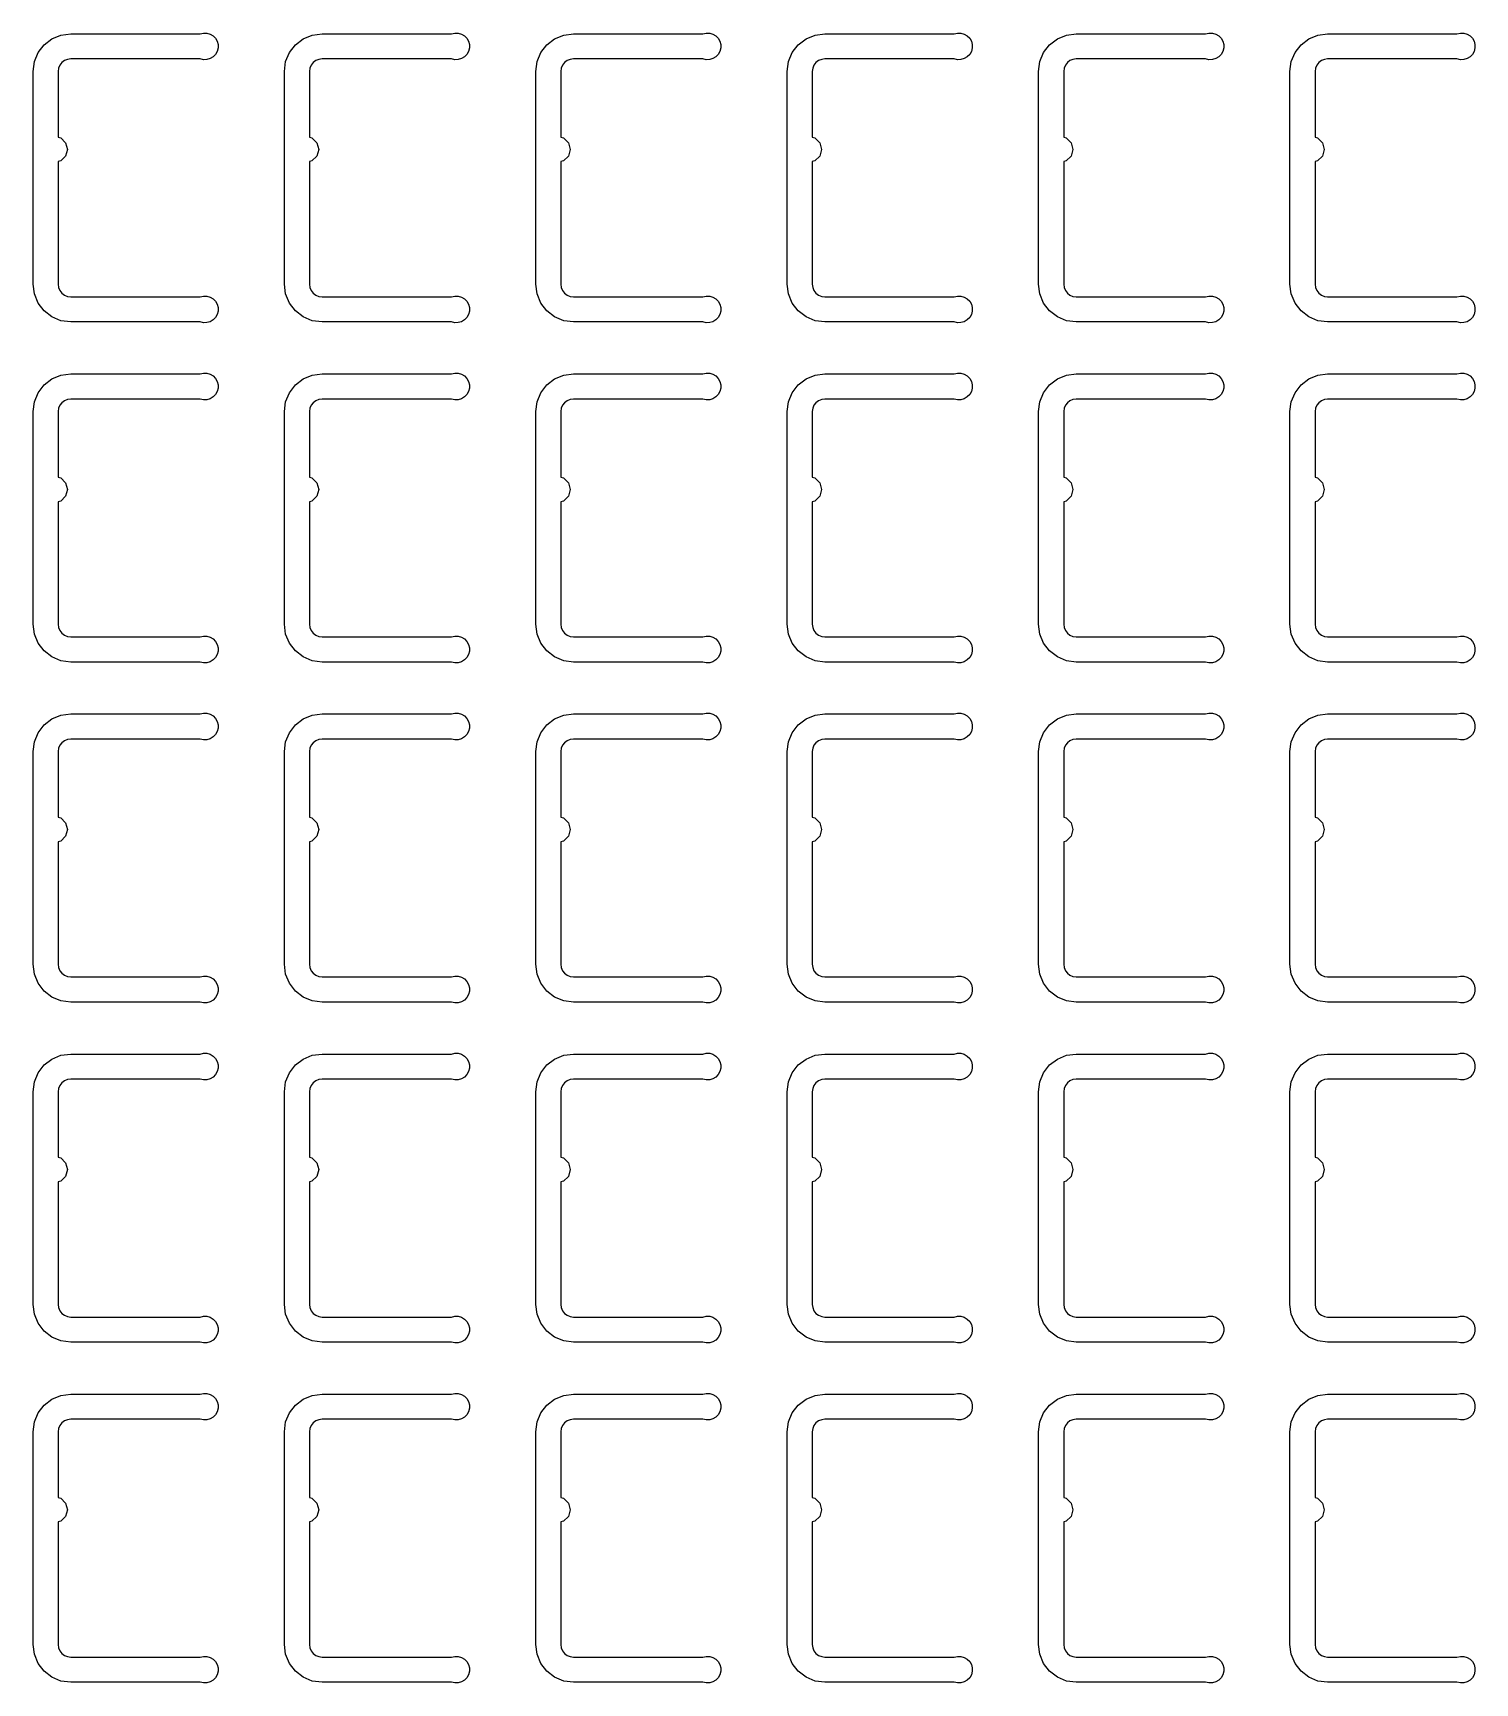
# Model space of a CAD drawing. Extents: x 11 to 212, y 11 to 212.
# Drawn here: x 122.02 to 132.15, y 61.22 to 72.81 of the extents above; entities that cross this region are included whole.
import ezdxf

# ---------------------------------------------------------------- set-up
doc = ezdxf.new("R2010")
doc.units = 0
doc.layers.add('L4', color=7, linetype='continuous')

msp = doc.modelspace()

# ---------------------------------------------------------------- linework, layer by layer
at = {"layer": 'L4'}
for points in [[(123.197, 70.959), (123.22, 70.964), (123.244, 70.964), (123.267, 70.957), (123.288, 70.944), (123.305, 70.927), (123.317, 70.906), (123.323, 70.883), (123.323, 70.859), (123.317, 70.835), (123.305, 70.814), (123.288, 70.797), (123.267, 70.784), (123.244, 70.778), (123.22, 70.777), (123.197, 70.782), (122.288, 70.782), (122.22, 70.791), (122.156, 70.818), (122.101, 70.86), (122.059, 70.915), (122.033, 70.979), (122.024, 71.047), (122.024, 72.541), (122.033, 72.61), (122.059, 72.674), (122.101, 72.728), (122.156, 72.77), (122.22, 72.797), (122.288, 72.806), (123.197, 72.806), (123.22, 72.811), (123.244, 72.811), (123.267, 72.804), (123.288, 72.791), (123.305, 72.774), (123.317, 72.753), (123.323, 72.73), (123.323, 72.706), (123.317, 72.682), (123.305, 72.661), (123.288, 72.644), (123.267, 72.632), (123.244, 72.625), (123.22, 72.624), (123.197, 72.629), (122.288, 72.629), (122.265, 72.626), (122.244, 72.618), (122.226, 72.604), (122.212, 72.585), (122.203, 72.564), (122.2, 72.541), (122.2, 72.08), (122.218, 72.076), (122.252, 72.041), (122.265, 71.994), (122.252, 71.947), (122.218, 71.913), (122.2, 71.908), (122.2, 71.047), (122.203, 71.024), (122.212, 71.003), (122.226, 70.985), (122.244, 70.971), (122.265, 70.962), (122.288, 70.959)], [(124.961, 70.959), (124.985, 70.964), (125.009, 70.964), (125.032, 70.957), (125.053, 70.944), (125.069, 70.927), (125.081, 70.906), (125.087, 70.883), (125.087, 70.859), (125.081, 70.835), (125.069, 70.814), (125.053, 70.797), (125.032, 70.784), (125.009, 70.778), (124.985, 70.777), (124.961, 70.782), (124.053, 70.782), (123.984, 70.791), (123.921, 70.818), (123.866, 70.86), (123.824, 70.915), (123.797, 70.979), (123.788, 71.047), (123.788, 72.541), (123.797, 72.61), (123.824, 72.674), (123.866, 72.728), (123.921, 72.77), (123.984, 72.797), (124.053, 72.806), (124.961, 72.806), (124.985, 72.811), (125.009, 72.811), (125.032, 72.804), (125.053, 72.791), (125.069, 72.774), (125.081, 72.753), (125.087, 72.73), (125.087, 72.706), (125.081, 72.682), (125.069, 72.661), (125.053, 72.644), (125.032, 72.632), (125.009, 72.625), (124.985, 72.624), (124.961, 72.629), (124.053, 72.629), (124.03, 72.626), (124.009, 72.618), (123.991, 72.604), (123.977, 72.585), (123.968, 72.564), (123.965, 72.541), (123.965, 72.08), (123.982, 72.076), (124.017, 72.041), (124.029, 71.994), (124.017, 71.947), (123.982, 71.913), (123.965, 71.908), (123.965, 71.047), (123.968, 71.024), (123.977, 71.003), (123.991, 70.985), (124.009, 70.971), (124.03, 70.962), (124.053, 70.959)], [(126.726, 70.959), (126.75, 70.964), (126.774, 70.964), (126.797, 70.957), (126.817, 70.944), (126.834, 70.927), (126.846, 70.906), (126.852, 70.883), (126.852, 70.859), (126.846, 70.835), (126.834, 70.814), (126.817, 70.797), (126.797, 70.784), (126.774, 70.778), (126.75, 70.777), (126.726, 70.782), (125.818, 70.782), (125.749, 70.791), (125.685, 70.818), (125.63, 70.86), (125.588, 70.915), (125.562, 70.979), (125.553, 71.047), (125.553, 72.541), (125.562, 72.61), (125.588, 72.674), (125.63, 72.728), (125.685, 72.77), (125.749, 72.797), (125.818, 72.806), (126.726, 72.806), (126.75, 72.811), (126.774, 72.811), (126.797, 72.804), (126.817, 72.791), (126.834, 72.774), (126.846, 72.753), (126.852, 72.73), (126.852, 72.706), (126.846, 72.682), (126.834, 72.661), (126.817, 72.644), (126.797, 72.632), (126.774, 72.625), (126.75, 72.624), (126.726, 72.629), (125.818, 72.629), (125.795, 72.626), (125.774, 72.618), (125.755, 72.604), (125.741, 72.585), (125.732, 72.564), (125.729, 72.541), (125.729, 72.08), (125.747, 72.076), (125.782, 72.041), (125.794, 71.994), (125.782, 71.947), (125.747, 71.913), (125.729, 71.908), (125.729, 71.047), (125.732, 71.024), (125.741, 71.003), (125.755, 70.985), (125.774, 70.971), (125.795, 70.962), (125.818, 70.959)], [(128.491, 70.959), (128.514, 70.964), (128.538, 70.964), (128.561, 70.957), (128.582, 70.944), (128.599, 70.927), (128.611, 70.906), (128.617, 70.883), (128.617, 70.859), (128.611, 70.835), (128.599, 70.814), (128.582, 70.797), (128.561, 70.784), (128.538, 70.778), (128.514, 70.777), (128.491, 70.782), (127.582, 70.782), (127.514, 70.791), (127.45, 70.818), (127.395, 70.86), (127.353, 70.915), (127.327, 70.979), (127.318, 71.047), (127.318, 72.541), (127.327, 72.61), (127.353, 72.674), (127.395, 72.728), (127.45, 72.77), (127.514, 72.797), (127.582, 72.806), (128.491, 72.806), (128.514, 72.811), (128.538, 72.811), (128.561, 72.804), (128.582, 72.791), (128.599, 72.774), (128.611, 72.753), (128.617, 72.73), (128.617, 72.706), (128.611, 72.682), (128.599, 72.661), (128.582, 72.644), (128.561, 72.632), (128.538, 72.625), (128.514, 72.624), (128.491, 72.629), (127.582, 72.629), (127.56, 72.626), (127.538, 72.618), (127.52, 72.604), (127.506, 72.585), (127.497, 72.564), (127.494, 72.541), (127.494, 72.08), (127.512, 72.076), (127.546, 72.041), (127.559, 71.994), (127.546, 71.947), (127.512, 71.913), (127.494, 71.908), (127.494, 71.047), (127.497, 71.024), (127.506, 71.003), (127.52, 70.985), (127.538, 70.971), (127.56, 70.962), (127.582, 70.959)], [(130.255, 70.959), (130.279, 70.964), (130.303, 70.964), (130.326, 70.957), (130.347, 70.944), (130.364, 70.927), (130.375, 70.906), (130.382, 70.883), (130.382, 70.859), (130.375, 70.835), (130.364, 70.814), (130.347, 70.797), (130.326, 70.784), (130.303, 70.778), (130.279, 70.777), (130.255, 70.782), (129.347, 70.782), (129.279, 70.791), (129.215, 70.818), (129.16, 70.86), (129.118, 70.915), (129.091, 70.979), (129.082, 71.047), (129.082, 72.541), (129.091, 72.61), (129.118, 72.674), (129.16, 72.728), (129.215, 72.77), (129.279, 72.797), (129.347, 72.806), (130.255, 72.806), (130.279, 72.811), (130.303, 72.811), (130.326, 72.804), (130.347, 72.791), (130.364, 72.774), (130.375, 72.753), (130.382, 72.73), (130.382, 72.706), (130.375, 72.682), (130.364, 72.661), (130.347, 72.644), (130.326, 72.632), (130.303, 72.625), (130.279, 72.624), (130.255, 72.629), (129.347, 72.629), (129.324, 72.626), (129.303, 72.618), (129.285, 72.604), (129.271, 72.585), (129.262, 72.564), (129.259, 72.541), (129.259, 72.08), (129.276, 72.076), (129.311, 72.041), (129.324, 71.994), (129.311, 71.947), (129.276, 71.913), (129.259, 71.908), (129.259, 71.047), (129.262, 71.024), (129.271, 71.003), (129.285, 70.985), (129.303, 70.971), (129.324, 70.962), (129.347, 70.959)], [(132.02, 70.959), (132.044, 70.964), (132.068, 70.964), (132.091, 70.957), (132.112, 70.944), (132.128, 70.927), (132.14, 70.906), (132.146, 70.883), (132.146, 70.859), (132.14, 70.835), (132.128, 70.814), (132.112, 70.797), (132.091, 70.784), (132.068, 70.778), (132.044, 70.777), (132.02, 70.782), (131.112, 70.782), (131.043, 70.791), (130.979, 70.818), (130.925, 70.86), (130.883, 70.915), (130.856, 70.979), (130.847, 71.047), (130.847, 72.541), (130.856, 72.61), (130.883, 72.674), (130.925, 72.728), (130.979, 72.77), (131.043, 72.797), (131.112, 72.806), (132.02, 72.806), (132.044, 72.811), (132.068, 72.811), (132.091, 72.804), (132.112, 72.791), (132.128, 72.774), (132.14, 72.753), (132.146, 72.73), (132.146, 72.706), (132.14, 72.682), (132.128, 72.661), (132.112, 72.644), (132.091, 72.632), (132.068, 72.625), (132.044, 72.624), (132.02, 72.629), (131.112, 72.629), (131.089, 72.626), (131.068, 72.618), (131.049, 72.604), (131.035, 72.585), (131.027, 72.564), (131.024, 72.541), (131.024, 72.08), (131.041, 72.076), (131.076, 72.041), (131.088, 71.994), (131.076, 71.947), (131.041, 71.913), (131.024, 71.908), (131.024, 71.047), (131.027, 71.024), (131.035, 71.003), (131.049, 70.985), (131.068, 70.971), (131.089, 70.962), (131.112, 70.959)], [(123.197, 68.571), (123.22, 68.576), (123.244, 68.575), (123.267, 68.568), (123.288, 68.556), (123.305, 68.539), (123.317, 68.518), (123.323, 68.494), (123.323, 68.47), (123.317, 68.447), (123.305, 68.426), (123.288, 68.409), (123.267, 68.396), (123.244, 68.389), (123.22, 68.389), (123.197, 68.394), (122.288, 68.394), (122.22, 68.403), (122.156, 68.43), (122.101, 68.472), (122.059, 68.526), (122.033, 68.59), (122.024, 68.659), (122.024, 70.153), (122.033, 70.221), (122.059, 70.285), (122.101, 70.34), (122.156, 70.382), (122.22, 70.409), (122.288, 70.418), (123.197, 70.418), (123.22, 70.423), (123.244, 70.422), (123.267, 70.416), (123.288, 70.403), (123.305, 70.386), (123.317, 70.365), (123.323, 70.341), (123.323, 70.317), (123.317, 70.294), (123.305, 70.273), (123.288, 70.256), (123.267, 70.243), (123.244, 70.236), (123.22, 70.236), (123.197, 70.241), (122.288, 70.241), (122.265, 70.238), (122.244, 70.229), (122.226, 70.215), (122.212, 70.197), (122.203, 70.176), (122.2, 70.153), (122.2, 69.692), (122.218, 69.687), (122.252, 69.653), (122.265, 69.606), (122.252, 69.559), (122.218, 69.524), (122.2, 69.52), (122.2, 68.659), (122.203, 68.636), (122.212, 68.615), (122.226, 68.596), (122.244, 68.582), (122.265, 68.574), (122.288, 68.571)], [(124.961, 68.571), (124.985, 68.576), (125.009, 68.575), (125.032, 68.568), (125.053, 68.556), (125.069, 68.539), (125.081, 68.518), (125.087, 68.494), (125.087, 68.47), (125.081, 68.447), (125.069, 68.426), (125.053, 68.409), (125.032, 68.396), (125.009, 68.389), (124.985, 68.389), (124.961, 68.394), (124.053, 68.394), (123.984, 68.403), (123.921, 68.43), (123.866, 68.472), (123.824, 68.526), (123.797, 68.59), (123.788, 68.659), (123.788, 70.153), (123.797, 70.221), (123.824, 70.285), (123.866, 70.34), (123.921, 70.382), (123.984, 70.409), (124.053, 70.418), (124.961, 70.418), (124.985, 70.423), (125.009, 70.422), (125.032, 70.416), (125.053, 70.403), (125.069, 70.386), (125.081, 70.365), (125.087, 70.341), (125.087, 70.317), (125.081, 70.294), (125.069, 70.273), (125.053, 70.256), (125.032, 70.243), (125.009, 70.236), (124.985, 70.236), (124.961, 70.241), (124.053, 70.241), (124.03, 70.238), (124.009, 70.229), (123.991, 70.215), (123.977, 70.197), (123.968, 70.176), (123.965, 70.153), (123.965, 69.692), (123.982, 69.687), (124.017, 69.653), (124.029, 69.606), (124.017, 69.559), (123.982, 69.524), (123.965, 69.52), (123.965, 68.659), (123.968, 68.636), (123.977, 68.615), (123.991, 68.596), (124.009, 68.582), (124.03, 68.574), (124.053, 68.571)], [(126.726, 68.571), (126.75, 68.576), (126.774, 68.575), (126.797, 68.568), (126.817, 68.556), (126.834, 68.539), (126.846, 68.518), (126.852, 68.494), (126.852, 68.47), (126.846, 68.447), (126.834, 68.426), (126.817, 68.409), (126.797, 68.396), (126.774, 68.389), (126.75, 68.389), (126.726, 68.394), (125.818, 68.394), (125.749, 68.403), (125.685, 68.43), (125.63, 68.472), (125.588, 68.526), (125.562, 68.59), (125.553, 68.659), (125.553, 70.153), (125.562, 70.221), (125.588, 70.285), (125.63, 70.34), (125.685, 70.382), (125.749, 70.409), (125.818, 70.418), (126.726, 70.418), (126.75, 70.423), (126.774, 70.422), (126.797, 70.416), (126.817, 70.403), (126.834, 70.386), (126.846, 70.365), (126.852, 70.341), (126.852, 70.317), (126.846, 70.294), (126.834, 70.273), (126.817, 70.256), (126.797, 70.243), (126.774, 70.236), (126.75, 70.236), (126.726, 70.241), (125.818, 70.241), (125.795, 70.238), (125.774, 70.229), (125.755, 70.215), (125.741, 70.197), (125.732, 70.176), (125.729, 70.153), (125.729, 69.692), (125.747, 69.687), (125.782, 69.653), (125.794, 69.606), (125.782, 69.559), (125.747, 69.524), (125.729, 69.52), (125.729, 68.659), (125.732, 68.636), (125.741, 68.615), (125.755, 68.596), (125.774, 68.582), (125.795, 68.574), (125.818, 68.571)], [(128.491, 68.571), (128.514, 68.576), (128.538, 68.575), (128.561, 68.568), (128.582, 68.556), (128.599, 68.539), (128.611, 68.518), (128.617, 68.494), (128.617, 68.47), (128.611, 68.447), (128.599, 68.426), (128.582, 68.409), (128.561, 68.396), (128.538, 68.389), (128.514, 68.389), (128.491, 68.394), (127.582, 68.394), (127.514, 68.403), (127.45, 68.43), (127.395, 68.472), (127.353, 68.526), (127.327, 68.59), (127.318, 68.659), (127.318, 70.153), (127.327, 70.221), (127.353, 70.285), (127.395, 70.34), (127.45, 70.382), (127.514, 70.409), (127.582, 70.418), (128.491, 70.418), (128.514, 70.423), (128.538, 70.422), (128.561, 70.416), (128.582, 70.403), (128.599, 70.386), (128.611, 70.365), (128.617, 70.341), (128.617, 70.317), (128.611, 70.294), (128.599, 70.273), (128.582, 70.256), (128.561, 70.243), (128.538, 70.236), (128.514, 70.236), (128.491, 70.241), (127.582, 70.241), (127.56, 70.238), (127.538, 70.229), (127.52, 70.215), (127.506, 70.197), (127.497, 70.176), (127.494, 70.153), (127.494, 69.692), (127.512, 69.687), (127.546, 69.653), (127.559, 69.606), (127.546, 69.559), (127.512, 69.524), (127.494, 69.52), (127.494, 68.659), (127.497, 68.636), (127.506, 68.615), (127.52, 68.596), (127.538, 68.582), (127.56, 68.574), (127.582, 68.571)], [(130.255, 68.571), (130.279, 68.576), (130.303, 68.575), (130.326, 68.568), (130.347, 68.556), (130.364, 68.539), (130.375, 68.518), (130.382, 68.494), (130.382, 68.47), (130.375, 68.447), (130.364, 68.426), (130.347, 68.409), (130.326, 68.396), (130.303, 68.389), (130.279, 68.389), (130.255, 68.394), (129.347, 68.394), (129.279, 68.403), (129.215, 68.43), (129.16, 68.472), (129.118, 68.526), (129.091, 68.59), (129.082, 68.659), (129.082, 70.153), (129.091, 70.221), (129.118, 70.285), (129.16, 70.34), (129.215, 70.382), (129.279, 70.409), (129.347, 70.418), (130.255, 70.418), (130.279, 70.423), (130.303, 70.422), (130.326, 70.416), (130.347, 70.403), (130.364, 70.386), (130.375, 70.365), (130.382, 70.341), (130.382, 70.317), (130.375, 70.294), (130.364, 70.273), (130.347, 70.256), (130.326, 70.243), (130.303, 70.236), (130.279, 70.236), (130.255, 70.241), (129.347, 70.241), (129.324, 70.238), (129.303, 70.229), (129.285, 70.215), (129.271, 70.197), (129.262, 70.176), (129.259, 70.153), (129.259, 69.692), (129.276, 69.687), (129.311, 69.653), (129.324, 69.606), (129.311, 69.559), (129.276, 69.524), (129.259, 69.52), (129.259, 68.659), (129.262, 68.636), (129.271, 68.615), (129.285, 68.596), (129.303, 68.582), (129.324, 68.574), (129.347, 68.571)], [(132.02, 68.571), (132.044, 68.576), (132.068, 68.575), (132.091, 68.568), (132.112, 68.556), (132.128, 68.539), (132.14, 68.518), (132.146, 68.494), (132.146, 68.47), (132.14, 68.447), (132.128, 68.426), (132.112, 68.409), (132.091, 68.396), (132.068, 68.389), (132.044, 68.389), (132.02, 68.394), (131.112, 68.394), (131.043, 68.403), (130.979, 68.43), (130.925, 68.472), (130.883, 68.526), (130.856, 68.59), (130.847, 68.659), (130.847, 70.153), (130.856, 70.221), (130.883, 70.285), (130.925, 70.34), (130.979, 70.382), (131.043, 70.409), (131.112, 70.418), (132.02, 70.418), (132.044, 70.423), (132.068, 70.422), (132.091, 70.416), (132.112, 70.403), (132.128, 70.386), (132.14, 70.365), (132.146, 70.341), (132.146, 70.317), (132.14, 70.294), (132.128, 70.273), (132.112, 70.256), (132.091, 70.243), (132.068, 70.236), (132.044, 70.236), (132.02, 70.241), (131.112, 70.241), (131.089, 70.238), (131.068, 70.229), (131.049, 70.215), (131.035, 70.197), (131.027, 70.176), (131.024, 70.153), (131.024, 69.692), (131.041, 69.687), (131.076, 69.653), (131.088, 69.606), (131.076, 69.559), (131.041, 69.524), (131.024, 69.52), (131.024, 68.659), (131.027, 68.636), (131.035, 68.615), (131.049, 68.596), (131.068, 68.582), (131.089, 68.574), (131.112, 68.571)], [(123.197, 66.182), (123.22, 66.188), (123.244, 66.187), (123.267, 66.18), (123.288, 66.168), (123.305, 66.15), (123.317, 66.129), (123.323, 66.106), (123.323, 66.082), (123.317, 66.059), (123.305, 66.038), (123.288, 66.02), (123.267, 66.008), (123.244, 66.001), (123.22, 66), (123.197, 66.006), (122.288, 66.006), (122.22, 66.015), (122.156, 66.041), (122.101, 66.083), (122.059, 66.138), (122.033, 66.202), (122.024, 66.271), (122.024, 67.765), (122.033, 67.833), (122.059, 67.897), (122.101, 67.952), (122.156, 67.994), (122.22, 68.02), (122.288, 68.029), (123.197, 68.029), (123.22, 68.035), (123.244, 68.034), (123.267, 68.027), (123.288, 68.015), (123.305, 67.998), (123.317, 67.977), (123.323, 67.953), (123.323, 67.929), (123.317, 67.906), (123.305, 67.885), (123.288, 67.868), (123.267, 67.855), (123.244, 67.848), (123.22, 67.848), (123.197, 67.853), (122.288, 67.853), (122.265, 67.85), (122.244, 67.841), (122.226, 67.827), (122.212, 67.809), (122.203, 67.788), (122.2, 67.765), (122.2, 67.304), (122.218, 67.299), (122.252, 67.265), (122.265, 67.218), (122.252, 67.171), (122.218, 67.136), (122.2, 67.131), (122.2, 66.271), (122.203, 66.248), (122.212, 66.226), (122.226, 66.208), (122.244, 66.194), (122.265, 66.185), (122.288, 66.182)], [(124.961, 66.182), (124.985, 66.188), (125.009, 66.187), (125.032, 66.18), (125.053, 66.168), (125.069, 66.15), (125.081, 66.129), (125.087, 66.106), (125.087, 66.082), (125.081, 66.059), (125.069, 66.038), (125.053, 66.02), (125.032, 66.008), (125.009, 66.001), (124.985, 66), (124.961, 66.006), (124.053, 66.006), (123.984, 66.015), (123.921, 66.041), (123.866, 66.083), (123.824, 66.138), (123.797, 66.202), (123.788, 66.271), (123.788, 67.765), (123.797, 67.833), (123.824, 67.897), (123.866, 67.952), (123.921, 67.994), (123.984, 68.02), (124.053, 68.029), (124.961, 68.029), (124.985, 68.035), (125.009, 68.034), (125.032, 68.027), (125.053, 68.015), (125.069, 67.998), (125.081, 67.977), (125.087, 67.953), (125.087, 67.929), (125.081, 67.906), (125.069, 67.885), (125.053, 67.868), (125.032, 67.855), (125.009, 67.848), (124.985, 67.848), (124.961, 67.853), (124.053, 67.853), (124.03, 67.85), (124.009, 67.841), (123.991, 67.827), (123.977, 67.809), (123.968, 67.788), (123.965, 67.765), (123.965, 67.304), (123.982, 67.299), (124.017, 67.265), (124.029, 67.218), (124.017, 67.171), (123.982, 67.136), (123.965, 67.131), (123.965, 66.271), (123.968, 66.248), (123.977, 66.226), (123.991, 66.208), (124.009, 66.194), (124.03, 66.185), (124.053, 66.182)], [(126.726, 66.182), (126.75, 66.188), (126.774, 66.187), (126.797, 66.18), (126.817, 66.168), (126.834, 66.15), (126.846, 66.129), (126.852, 66.106), (126.852, 66.082), (126.846, 66.059), (126.834, 66.038), (126.817, 66.02), (126.797, 66.008), (126.774, 66.001), (126.75, 66), (126.726, 66.006), (125.818, 66.006), (125.749, 66.015), (125.685, 66.041), (125.63, 66.083), (125.588, 66.138), (125.562, 66.202), (125.553, 66.271), (125.553, 67.765), (125.562, 67.833), (125.588, 67.897), (125.63, 67.952), (125.685, 67.994), (125.749, 68.02), (125.818, 68.029), (126.726, 68.029), (126.75, 68.035), (126.774, 68.034), (126.797, 68.027), (126.817, 68.015), (126.834, 67.998), (126.846, 67.977), (126.852, 67.953), (126.852, 67.929), (126.846, 67.906), (126.834, 67.885), (126.817, 67.868), (126.797, 67.855), (126.774, 67.848), (126.75, 67.848), (126.726, 67.853), (125.818, 67.853), (125.795, 67.85), (125.774, 67.841), (125.755, 67.827), (125.741, 67.809), (125.732, 67.788), (125.729, 67.765), (125.729, 67.304), (125.747, 67.299), (125.782, 67.265), (125.794, 67.218), (125.782, 67.171), (125.747, 67.136), (125.729, 67.131), (125.729, 66.271), (125.732, 66.248), (125.741, 66.226), (125.755, 66.208), (125.774, 66.194), (125.795, 66.185), (125.818, 66.182)], [(128.491, 66.182), (128.514, 66.188), (128.538, 66.187), (128.561, 66.18), (128.582, 66.168), (128.599, 66.15), (128.611, 66.129), (128.617, 66.106), (128.617, 66.082), (128.611, 66.059), (128.599, 66.038), (128.582, 66.02), (128.561, 66.008), (128.538, 66.001), (128.514, 66), (128.491, 66.006), (127.582, 66.006), (127.514, 66.015), (127.45, 66.041), (127.395, 66.083), (127.353, 66.138), (127.327, 66.202), (127.318, 66.271), (127.318, 67.765), (127.327, 67.833), (127.353, 67.897), (127.395, 67.952), (127.45, 67.994), (127.514, 68.02), (127.582, 68.029), (128.491, 68.029), (128.514, 68.035), (128.538, 68.034), (128.561, 68.027), (128.582, 68.015), (128.599, 67.998), (128.611, 67.977), (128.617, 67.953), (128.617, 67.929), (128.611, 67.906), (128.599, 67.885), (128.582, 67.868), (128.561, 67.855), (128.538, 67.848), (128.514, 67.848), (128.491, 67.853), (127.582, 67.853), (127.56, 67.85), (127.538, 67.841), (127.52, 67.827), (127.506, 67.809), (127.497, 67.788), (127.494, 67.765), (127.494, 67.304), (127.512, 67.299), (127.546, 67.265), (127.559, 67.218), (127.546, 67.171), (127.512, 67.136), (127.494, 67.131), (127.494, 66.271), (127.497, 66.248), (127.506, 66.226), (127.52, 66.208), (127.538, 66.194), (127.56, 66.185), (127.582, 66.182)], [(130.255, 66.182), (130.279, 66.188), (130.303, 66.187), (130.326, 66.18), (130.347, 66.168), (130.364, 66.15), (130.375, 66.129), (130.382, 66.106), (130.382, 66.082), (130.375, 66.059), (130.364, 66.038), (130.347, 66.02), (130.326, 66.008), (130.303, 66.001), (130.279, 66), (130.255, 66.006), (129.347, 66.006), (129.279, 66.015), (129.215, 66.041), (129.16, 66.083), (129.118, 66.138), (129.091, 66.202), (129.082, 66.271), (129.082, 67.765), (129.091, 67.833), (129.118, 67.897), (129.16, 67.952), (129.215, 67.994), (129.279, 68.02), (129.347, 68.029), (130.255, 68.029), (130.279, 68.035), (130.303, 68.034), (130.326, 68.027), (130.347, 68.015), (130.364, 67.998), (130.375, 67.977), (130.382, 67.953), (130.382, 67.929), (130.375, 67.906), (130.364, 67.885), (130.347, 67.868), (130.326, 67.855), (130.303, 67.848), (130.279, 67.848), (130.255, 67.853), (129.347, 67.853), (129.324, 67.85), (129.303, 67.841), (129.285, 67.827), (129.271, 67.809), (129.262, 67.788), (129.259, 67.765), (129.259, 67.304), (129.276, 67.299), (129.311, 67.265), (129.324, 67.218), (129.311, 67.171), (129.276, 67.136), (129.259, 67.131), (129.259, 66.271), (129.262, 66.248), (129.271, 66.226), (129.285, 66.208), (129.303, 66.194), (129.324, 66.185), (129.347, 66.182)], [(132.02, 66.182), (132.044, 66.188), (132.068, 66.187), (132.091, 66.18), (132.112, 66.168), (132.128, 66.15), (132.14, 66.129), (132.146, 66.106), (132.146, 66.082), (132.14, 66.059), (132.128, 66.038), (132.112, 66.02), (132.091, 66.008), (132.068, 66.001), (132.044, 66), (132.02, 66.006), (131.112, 66.006), (131.043, 66.015), (130.979, 66.041), (130.925, 66.083), (130.883, 66.138), (130.856, 66.202), (130.847, 66.271), (130.847, 67.765), (130.856, 67.833), (130.883, 67.897), (130.925, 67.952), (130.979, 67.994), (131.043, 68.02), (131.112, 68.029), (132.02, 68.029), (132.044, 68.035), (132.068, 68.034), (132.091, 68.027), (132.112, 68.015), (132.128, 67.998), (132.14, 67.977), (132.146, 67.953), (132.146, 67.929), (132.14, 67.906), (132.128, 67.885), (132.112, 67.868), (132.091, 67.855), (132.068, 67.848), (132.044, 67.848), (132.02, 67.853), (131.112, 67.853), (131.089, 67.85), (131.068, 67.841), (131.049, 67.827), (131.035, 67.809), (131.027, 67.788), (131.024, 67.765), (131.024, 67.304), (131.041, 67.299), (131.076, 67.265), (131.088, 67.218), (131.076, 67.171), (131.041, 67.136), (131.024, 67.131), (131.024, 66.271), (131.027, 66.248), (131.035, 66.226), (131.049, 66.208), (131.068, 66.194), (131.089, 66.185), (131.112, 66.182)], [(123.197, 63.794), (123.22, 63.8), (123.244, 63.799), (123.267, 63.792), (123.288, 63.78), (123.305, 63.762), (123.317, 63.741), (123.323, 63.718), (123.323, 63.694), (123.317, 63.671), (123.305, 63.65), (123.288, 63.632), (123.267, 63.62), (123.244, 63.613), (123.22, 63.612), (123.197, 63.618), (122.288, 63.618), (122.22, 63.627), (122.156, 63.653), (122.101, 63.695), (122.059, 63.75), (122.033, 63.814), (122.024, 63.882), (122.024, 65.376), (122.033, 65.445), (122.059, 65.509), (122.101, 65.564), (122.156, 65.606), (122.22, 65.632), (122.288, 65.641), (123.197, 65.641), (123.22, 65.647), (123.244, 65.646), (123.267, 65.639), (123.288, 65.627), (123.305, 65.609), (123.317, 65.588), (123.323, 65.565), (123.323, 65.541), (123.317, 65.518), (123.305, 65.497), (123.288, 65.479), (123.267, 65.467), (123.244, 65.46), (123.22, 65.459), (123.197, 65.465), (122.288, 65.465), (122.265, 65.462), (122.244, 65.453), (122.226, 65.439), (122.212, 65.421), (122.203, 65.399), (122.2, 65.376), (122.2, 64.916), (122.218, 64.911), (122.252, 64.876), (122.265, 64.829), (122.252, 64.782), (122.218, 64.748), (122.2, 64.743), (122.2, 63.882), (122.203, 63.86), (122.212, 63.838), (122.226, 63.82), (122.244, 63.806), (122.265, 63.797), (122.288, 63.794)], [(124.961, 63.794), (124.985, 63.8), (125.009, 63.799), (125.032, 63.792), (125.053, 63.78), (125.069, 63.762), (125.081, 63.741), (125.087, 63.718), (125.087, 63.694), (125.081, 63.671), (125.069, 63.65), (125.053, 63.632), (125.032, 63.62), (125.009, 63.613), (124.985, 63.612), (124.961, 63.618), (124.053, 63.618), (123.984, 63.627), (123.921, 63.653), (123.866, 63.695), (123.824, 63.75), (123.797, 63.814), (123.788, 63.882), (123.788, 65.376), (123.797, 65.445), (123.824, 65.509), (123.866, 65.564), (123.921, 65.606), (123.984, 65.632), (124.053, 65.641), (124.961, 65.641), (124.985, 65.647), (125.009, 65.646), (125.032, 65.639), (125.053, 65.627), (125.069, 65.609), (125.081, 65.588), (125.087, 65.565), (125.087, 65.541), (125.081, 65.518), (125.069, 65.497), (125.053, 65.479), (125.032, 65.467), (125.009, 65.46), (124.985, 65.459), (124.961, 65.465), (124.053, 65.465), (124.03, 65.462), (124.009, 65.453), (123.991, 65.439), (123.977, 65.421), (123.968, 65.399), (123.965, 65.376), (123.965, 64.916), (123.982, 64.911), (124.017, 64.876), (124.029, 64.829), (124.017, 64.782), (123.982, 64.748), (123.965, 64.743), (123.965, 63.882), (123.968, 63.86), (123.977, 63.838), (123.991, 63.82), (124.009, 63.806), (124.03, 63.797), (124.053, 63.794)], [(126.726, 63.794), (126.75, 63.8), (126.774, 63.799), (126.797, 63.792), (126.817, 63.78), (126.834, 63.762), (126.846, 63.741), (126.852, 63.718), (126.852, 63.694), (126.846, 63.671), (126.834, 63.65), (126.817, 63.632), (126.797, 63.62), (126.774, 63.613), (126.75, 63.612), (126.726, 63.618), (125.818, 63.618), (125.749, 63.627), (125.685, 63.653), (125.63, 63.695), (125.588, 63.75), (125.562, 63.814), (125.553, 63.882), (125.553, 65.376), (125.562, 65.445), (125.588, 65.509), (125.63, 65.564), (125.685, 65.606), (125.749, 65.632), (125.818, 65.641), (126.726, 65.641), (126.75, 65.647), (126.774, 65.646), (126.797, 65.639), (126.817, 65.627), (126.834, 65.609), (126.846, 65.588), (126.852, 65.565), (126.852, 65.541), (126.846, 65.518), (126.834, 65.497), (126.817, 65.479), (126.797, 65.467), (126.774, 65.46), (126.75, 65.459), (126.726, 65.465), (125.818, 65.465), (125.795, 65.462), (125.774, 65.453), (125.755, 65.439), (125.741, 65.421), (125.732, 65.399), (125.729, 65.376), (125.729, 64.916), (125.747, 64.911), (125.782, 64.876), (125.794, 64.829), (125.782, 64.782), (125.747, 64.748), (125.729, 64.743), (125.729, 63.882), (125.732, 63.86), (125.741, 63.838), (125.755, 63.82), (125.774, 63.806), (125.795, 63.797), (125.818, 63.794)], [(128.491, 63.794), (128.514, 63.8), (128.538, 63.799), (128.561, 63.792), (128.582, 63.78), (128.599, 63.762), (128.611, 63.741), (128.617, 63.718), (128.617, 63.694), (128.611, 63.671), (128.599, 63.65), (128.582, 63.632), (128.561, 63.62), (128.538, 63.613), (128.514, 63.612), (128.491, 63.618), (127.582, 63.618), (127.514, 63.627), (127.45, 63.653), (127.395, 63.695), (127.353, 63.75), (127.327, 63.814), (127.318, 63.882), (127.318, 65.376), (127.327, 65.445), (127.353, 65.509), (127.395, 65.564), (127.45, 65.606), (127.514, 65.632), (127.582, 65.641), (128.491, 65.641), (128.514, 65.647), (128.538, 65.646), (128.561, 65.639), (128.582, 65.627), (128.599, 65.609), (128.611, 65.588), (128.617, 65.565), (128.617, 65.541), (128.611, 65.518), (128.599, 65.497), (128.582, 65.479), (128.561, 65.467), (128.538, 65.46), (128.514, 65.459), (128.491, 65.465), (127.582, 65.465), (127.56, 65.462), (127.538, 65.453), (127.52, 65.439), (127.506, 65.421), (127.497, 65.399), (127.494, 65.376), (127.494, 64.916), (127.512, 64.911), (127.546, 64.876), (127.559, 64.829), (127.546, 64.782), (127.512, 64.748), (127.494, 64.743), (127.494, 63.882), (127.497, 63.86), (127.506, 63.838), (127.52, 63.82), (127.538, 63.806), (127.56, 63.797), (127.582, 63.794)], [(130.255, 63.794), (130.279, 63.8), (130.303, 63.799), (130.326, 63.792), (130.347, 63.78), (130.364, 63.762), (130.375, 63.741), (130.382, 63.718), (130.382, 63.694), (130.375, 63.671), (130.364, 63.65), (130.347, 63.632), (130.326, 63.62), (130.303, 63.613), (130.279, 63.612), (130.255, 63.618), (129.347, 63.618), (129.279, 63.627), (129.215, 63.653), (129.16, 63.695), (129.118, 63.75), (129.091, 63.814), (129.082, 63.882), (129.082, 65.376), (129.091, 65.445), (129.118, 65.509), (129.16, 65.564), (129.215, 65.606), (129.279, 65.632), (129.347, 65.641), (130.255, 65.641), (130.279, 65.647), (130.303, 65.646), (130.326, 65.639), (130.347, 65.627), (130.364, 65.609), (130.375, 65.588), (130.382, 65.565), (130.382, 65.541), (130.375, 65.518), (130.364, 65.497), (130.347, 65.479), (130.326, 65.467), (130.303, 65.46), (130.279, 65.459), (130.255, 65.465), (129.347, 65.465), (129.324, 65.462), (129.303, 65.453), (129.285, 65.439), (129.271, 65.421), (129.262, 65.399), (129.259, 65.376), (129.259, 64.916), (129.276, 64.911), (129.311, 64.876), (129.324, 64.829), (129.311, 64.782), (129.276, 64.748), (129.259, 64.743), (129.259, 63.882), (129.262, 63.86), (129.271, 63.838), (129.285, 63.82), (129.303, 63.806), (129.324, 63.797), (129.347, 63.794)], [(132.02, 63.794), (132.044, 63.8), (132.068, 63.799), (132.091, 63.792), (132.112, 63.78), (132.128, 63.762), (132.14, 63.741), (132.146, 63.718), (132.146, 63.694), (132.14, 63.671), (132.128, 63.65), (132.112, 63.632), (132.091, 63.62), (132.068, 63.613), (132.044, 63.612), (132.02, 63.618), (131.112, 63.618), (131.043, 63.627), (130.979, 63.653), (130.925, 63.695), (130.883, 63.75), (130.856, 63.814), (130.847, 63.882), (130.847, 65.376), (130.856, 65.445), (130.883, 65.509), (130.925, 65.564), (130.979, 65.606), (131.043, 65.632), (131.112, 65.641), (132.02, 65.641), (132.044, 65.647), (132.068, 65.646), (132.091, 65.639), (132.112, 65.627), (132.128, 65.609), (132.14, 65.588), (132.146, 65.565), (132.146, 65.541), (132.14, 65.518), (132.128, 65.497), (132.112, 65.479), (132.091, 65.467), (132.068, 65.46), (132.044, 65.459), (132.02, 65.465), (131.112, 65.465), (131.089, 65.462), (131.068, 65.453), (131.049, 65.439), (131.035, 65.421), (131.027, 65.399), (131.024, 65.376), (131.024, 64.916), (131.041, 64.911), (131.076, 64.876), (131.088, 64.829), (131.076, 64.782), (131.041, 64.748), (131.024, 64.743), (131.024, 63.882), (131.027, 63.86), (131.035, 63.838), (131.049, 63.82), (131.068, 63.806), (131.089, 63.797), (131.112, 63.794)], [(123.197, 61.406), (123.22, 61.411), (123.244, 61.411), (123.267, 61.404), (123.288, 61.391), (123.305, 61.374), (123.317, 61.353), (123.323, 61.33), (123.323, 61.306), (123.317, 61.282), (123.305, 61.261), (123.288, 61.244), (123.267, 61.232), (123.244, 61.225), (123.22, 61.224), (123.197, 61.229), (122.288, 61.229), (122.22, 61.238), (122.156, 61.265), (122.101, 61.307), (122.059, 61.362), (122.033, 61.426), (122.024, 61.494), (122.024, 62.988), (122.033, 63.057), (122.059, 63.121), (122.101, 63.175), (122.156, 63.217), (122.22, 63.244), (122.288, 63.253), (123.197, 63.253), (123.22, 63.258), (123.244, 63.258), (123.267, 63.251), (123.288, 63.238), (123.305, 63.221), (123.317, 63.2), (123.323, 63.177), (123.323, 63.153), (123.317, 63.129), (123.305, 63.108), (123.288, 63.091), (123.267, 63.079), (123.244, 63.072), (123.22, 63.071), (123.197, 63.076), (122.288, 63.076), (122.265, 63.073), (122.244, 63.065), (122.226, 63.051), (122.212, 63.032), (122.203, 63.011), (122.2, 62.988), (122.2, 62.527), (122.218, 62.523), (122.252, 62.488), (122.265, 62.441), (122.252, 62.394), (122.218, 62.36), (122.2, 62.355), (122.2, 61.494), (122.203, 61.471), (122.212, 61.45), (122.226, 61.432), (122.244, 61.418), (122.265, 61.409), (122.288, 61.406)], [(124.961, 61.406), (124.985, 61.411), (125.009, 61.411), (125.032, 61.404), (125.053, 61.391), (125.069, 61.374), (125.081, 61.353), (125.087, 61.33), (125.087, 61.306), (125.081, 61.282), (125.069, 61.261), (125.053, 61.244), (125.032, 61.232), (125.009, 61.225), (124.985, 61.224), (124.961, 61.229), (124.053, 61.229), (123.984, 61.238), (123.921, 61.265), (123.866, 61.307), (123.824, 61.362), (123.797, 61.426), (123.788, 61.494), (123.788, 62.988), (123.797, 63.057), (123.824, 63.121), (123.866, 63.175), (123.921, 63.217), (123.984, 63.244), (124.053, 63.253), (124.961, 63.253), (124.985, 63.258), (125.009, 63.258), (125.032, 63.251), (125.053, 63.238), (125.069, 63.221), (125.081, 63.2), (125.087, 63.177), (125.087, 63.153), (125.081, 63.129), (125.069, 63.108), (125.053, 63.091), (125.032, 63.079), (125.009, 63.072), (124.985, 63.071), (124.961, 63.076), (124.053, 63.076), (124.03, 63.073), (124.009, 63.065), (123.991, 63.051), (123.977, 63.032), (123.968, 63.011), (123.965, 62.988), (123.965, 62.527), (123.982, 62.523), (124.017, 62.488), (124.029, 62.441), (124.017, 62.394), (123.982, 62.36), (123.965, 62.355), (123.965, 61.494), (123.968, 61.471), (123.977, 61.45), (123.991, 61.432), (124.009, 61.418), (124.03, 61.409), (124.053, 61.406)], [(126.726, 61.406), (126.75, 61.411), (126.774, 61.411), (126.797, 61.404), (126.817, 61.391), (126.834, 61.374), (126.846, 61.353), (126.852, 61.33), (126.852, 61.306), (126.846, 61.282), (126.834, 61.261), (126.817, 61.244), (126.797, 61.232), (126.774, 61.225), (126.75, 61.224), (126.726, 61.229), (125.818, 61.229), (125.749, 61.238), (125.685, 61.265), (125.63, 61.307), (125.588, 61.362), (125.562, 61.426), (125.553, 61.494), (125.553, 62.988), (125.562, 63.057), (125.588, 63.121), (125.63, 63.175), (125.685, 63.217), (125.749, 63.244), (125.818, 63.253), (126.726, 63.253), (126.75, 63.258), (126.774, 63.258), (126.797, 63.251), (126.817, 63.238), (126.834, 63.221), (126.846, 63.2), (126.852, 63.177), (126.852, 63.153), (126.846, 63.129), (126.834, 63.108), (126.817, 63.091), (126.797, 63.079), (126.774, 63.072), (126.75, 63.071), (126.726, 63.076), (125.818, 63.076), (125.795, 63.073), (125.774, 63.065), (125.755, 63.051), (125.741, 63.032), (125.732, 63.011), (125.729, 62.988), (125.729, 62.527), (125.747, 62.523), (125.782, 62.488), (125.794, 62.441), (125.782, 62.394), (125.747, 62.36), (125.729, 62.355), (125.729, 61.494), (125.732, 61.471), (125.741, 61.45), (125.755, 61.432), (125.774, 61.418), (125.795, 61.409), (125.818, 61.406)], [(128.491, 61.406), (128.514, 61.411), (128.538, 61.411), (128.561, 61.404), (128.582, 61.391), (128.599, 61.374), (128.611, 61.353), (128.617, 61.33), (128.617, 61.306), (128.611, 61.282), (128.599, 61.261), (128.582, 61.244), (128.561, 61.232), (128.538, 61.225), (128.514, 61.224), (128.491, 61.229), (127.582, 61.229), (127.514, 61.238), (127.45, 61.265), (127.395, 61.307), (127.353, 61.362), (127.327, 61.426), (127.318, 61.494), (127.318, 62.988), (127.327, 63.057), (127.353, 63.121), (127.395, 63.175), (127.45, 63.217), (127.514, 63.244), (127.582, 63.253), (128.491, 63.253), (128.514, 63.258), (128.538, 63.258), (128.561, 63.251), (128.582, 63.238), (128.599, 63.221), (128.611, 63.2), (128.617, 63.177), (128.617, 63.153), (128.611, 63.129), (128.599, 63.108), (128.582, 63.091), (128.561, 63.079), (128.538, 63.072), (128.514, 63.071), (128.491, 63.076), (127.582, 63.076), (127.56, 63.073), (127.538, 63.065), (127.52, 63.051), (127.506, 63.032), (127.497, 63.011), (127.494, 62.988), (127.494, 62.527), (127.512, 62.523), (127.546, 62.488), (127.559, 62.441), (127.546, 62.394), (127.512, 62.36), (127.494, 62.355), (127.494, 61.494), (127.497, 61.471), (127.506, 61.45), (127.52, 61.432), (127.538, 61.418), (127.56, 61.409), (127.582, 61.406)], [(130.255, 61.406), (130.279, 61.411), (130.303, 61.411), (130.326, 61.404), (130.347, 61.391), (130.364, 61.374), (130.375, 61.353), (130.382, 61.33), (130.382, 61.306), (130.375, 61.282), (130.364, 61.261), (130.347, 61.244), (130.326, 61.232), (130.303, 61.225), (130.279, 61.224), (130.255, 61.229), (129.347, 61.229), (129.279, 61.238), (129.215, 61.265), (129.16, 61.307), (129.118, 61.362), (129.091, 61.426), (129.082, 61.494), (129.082, 62.988), (129.091, 63.057), (129.118, 63.121), (129.16, 63.175), (129.215, 63.217), (129.279, 63.244), (129.347, 63.253), (130.255, 63.253), (130.279, 63.258), (130.303, 63.258), (130.326, 63.251), (130.347, 63.238), (130.364, 63.221), (130.375, 63.2), (130.382, 63.177), (130.382, 63.153), (130.375, 63.129), (130.364, 63.108), (130.347, 63.091), (130.326, 63.079), (130.303, 63.072), (130.279, 63.071), (130.255, 63.076), (129.347, 63.076), (129.324, 63.073), (129.303, 63.065), (129.285, 63.051), (129.271, 63.032), (129.262, 63.011), (129.259, 62.988), (129.259, 62.527), (129.276, 62.523), (129.311, 62.488), (129.324, 62.441), (129.311, 62.394), (129.276, 62.36), (129.259, 62.355), (129.259, 61.494), (129.262, 61.471), (129.271, 61.45), (129.285, 61.432), (129.303, 61.418), (129.324, 61.409), (129.347, 61.406)], [(132.02, 61.406), (132.044, 61.411), (132.068, 61.411), (132.091, 61.404), (132.112, 61.391), (132.128, 61.374), (132.14, 61.353), (132.146, 61.33), (132.146, 61.306), (132.14, 61.282), (132.128, 61.261), (132.112, 61.244), (132.091, 61.232), (132.068, 61.225), (132.044, 61.224), (132.02, 61.229), (131.112, 61.229), (131.043, 61.238), (130.979, 61.265), (130.925, 61.307), (130.883, 61.362), (130.856, 61.426), (130.847, 61.494), (130.847, 62.988), (130.856, 63.057), (130.883, 63.121), (130.925, 63.175), (130.979, 63.217), (131.043, 63.244), (131.112, 63.253), (132.02, 63.253), (132.044, 63.258), (132.068, 63.258), (132.091, 63.251), (132.112, 63.238), (132.128, 63.221), (132.14, 63.2), (132.146, 63.177), (132.146, 63.153), (132.14, 63.129), (132.128, 63.108), (132.112, 63.091), (132.091, 63.079), (132.068, 63.072), (132.044, 63.071), (132.02, 63.076), (131.112, 63.076), (131.089, 63.073), (131.068, 63.065), (131.049, 63.051), (131.035, 63.032), (131.027, 63.011), (131.024, 62.988), (131.024, 62.527), (131.041, 62.523), (131.076, 62.488), (131.088, 62.441), (131.076, 62.394), (131.041, 62.36), (131.024, 62.355), (131.024, 61.494), (131.027, 61.471), (131.035, 61.45), (131.049, 61.432), (131.068, 61.418), (131.089, 61.409), (131.112, 61.406)]]:
    msp.add_lwpolyline(points, close=True, dxfattribs=at)

doc.saveas('drawing.dxf')
